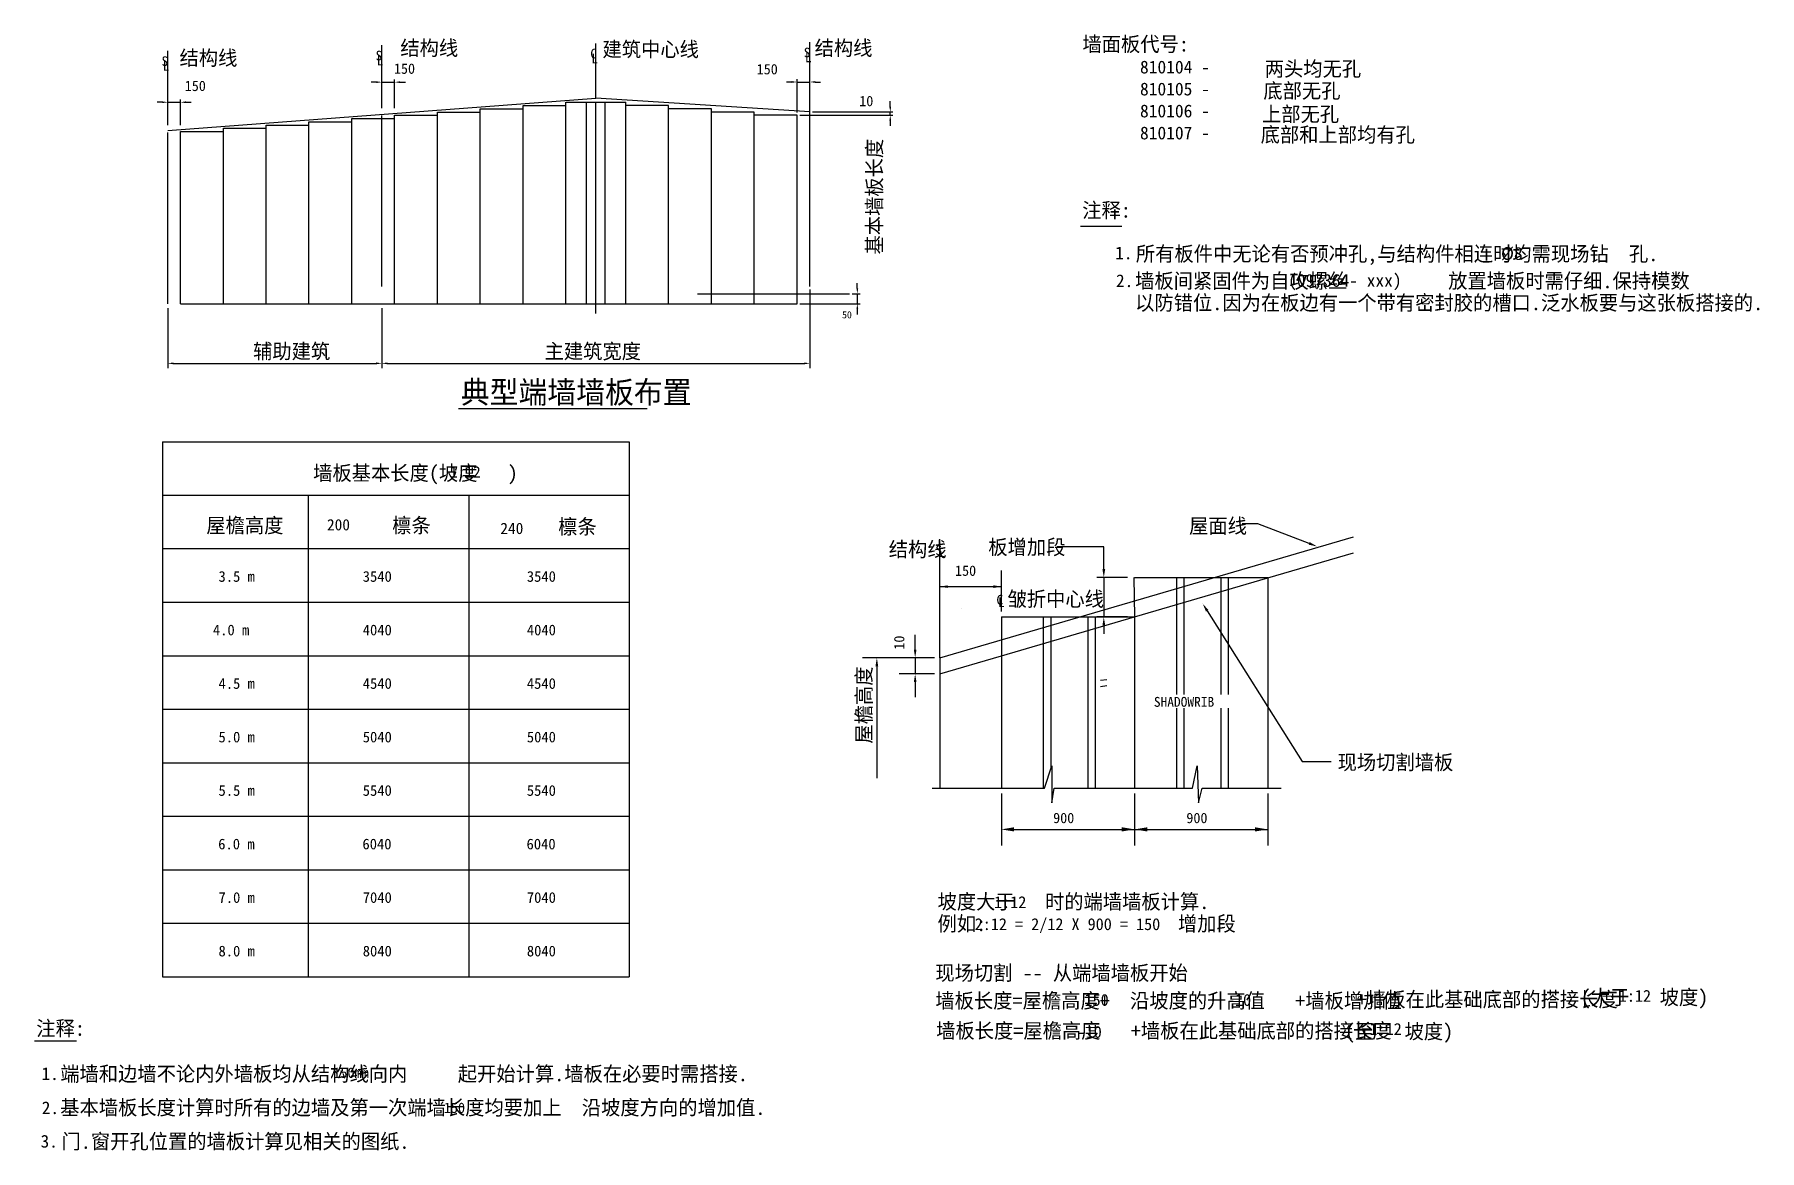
# Model space of a CAD drawing. Header units: metres. Extents: x 58 to 412, y 40 to 269.
import ezdxf

# ---------------------------------------------------------------- set-up
doc = ezdxf.new("R2010")
doc.units = ezdxf.units.M
for name, color, linetype in [('BORDER', 7, 'Continuous'), ('DIMS', 5, 'Continuous'), ('ENGLISH', 2, 'Continuous'), ('GERMAN', 3, 'Continuous'), ('NOTE', 5, 'Continuous'), ('SL', 2, 'Continuous')]:
    doc.layers.add(name, color=color, linetype=linetype)

msp = doc.modelspace()

# ---------------------------------------------------------------- linework, layer by layer
for p, q in [((85.65, 255.55), (85.65, 265.54)), ((129.52, 259.66), (129.52, 266.67)), ((173.39, 255.82), (173.39, 267.04)), ((217.26, 263.47), (217.26, 267.31)), ((217.26, 217.21), (217.26, 263.47)), ((128.42, 259.12), (127.33, 259.12)), ((129.52, 253.8), (129.52, 259.66)), ((129.52, 259.12), (132.15, 259.12)), ((132.15, 253.8), (132.15, 259.66)), ((133.25, 259.12), (134.35, 259.12)), ((213.53, 259.15), (212.44, 259.15)), ((214.63, 252.88), (214.63, 259.7)), ((214.63, 259.15), (217.26, 259.15)), ((217.26, 259.7), (217.26, 259.7)), ((218.36, 259.15), (219.46, 259.15)), ((84.55, 255), (83.46, 255)), ((85.65, 249.18), (173.39, 255.85)), ((85.65, 250.29), (85.65, 255.55)), ((85.65, 255), (88.28, 255)), ((88.28, 250.29), (88.28, 255.55)), ((89.38, 255), (90.48, 255)), ((167.25, 255), (179.53, 255)), ((167.25, 213.7), (167.25, 255)), ((171.49, 213.7), (171.49, 255)), ((217.26, 253.01), (173.39, 255.85)), ((173.39, 211.71), (173.39, 254.94)), ((175.29, 213.7), (175.29, 255)), ((179.53, 213.7), (179.53, 255)), ((233.73, 254.11), (233.73, 255.21)), ((114.6, 251), (123.38, 251)), ((114.6, 213.7), (114.6, 251)), ((123.38, 251.67), (132.15, 251.67)), ((123.38, 213.7), (123.38, 251.67)), ((129.52, 217.21), (129.52, 252.31)), ((132.15, 252.33), (140.93, 252.33)), ((132.15, 213.7), (132.15, 252.33)), ((140.93, 253), (149.7, 253)), ((140.93, 213.7), (140.93, 253)), ((149.7, 253.67), (158.48, 253.67)), ((149.7, 213.7), (149.7, 253.67)), ((158.48, 254.34), (167.25, 254.34)), ((158.48, 213.7), (158.48, 254.34)), ((188.31, 254.34), (179.53, 254.34)), ((188.31, 213.7), (188.31, 254.34)), ((197.08, 253.67), (188.31, 253.67)), ((197.08, 213.7), (197.08, 253.67)), ((205.86, 253), (197.08, 253)), ((205.86, 213.7), (205.86, 253)), ((214.63, 252.33), (205.86, 252.33)), ((214.63, 213.7), (214.63, 252.33)), ((215.18, 252.33), (234.27, 252.33)), ((217.81, 253.01), (234.27, 253.01)), ((233.73, 252.33), (233.73, 253.01)), ((233.73, 251.24), (233.73, 250.14)), ((85.65, 213.7), (85.65, 248.8)), ((88.28, 249), (97.06, 249)), ((88.28, 213.7), (88.28, 249)), ((97.06, 249.67), (105.83, 249.67)), ((97.06, 213.7), (97.06, 249.67)), ((105.83, 250.33), (114.6, 250.33)), ((105.83, 213.7), (105.83, 250.33)), ((272.72, 229.63), (281.16, 229.63)), ((194.24, 215.75), (225.38, 215.75)), ((217.26, 216.61), (217.26, 200.82)), ((217.26, 216.31), (217.26, 200.52)), ((225.93, 215.75), (227.53, 215.75)), ((226.98, 216.84), (226.98, 217.94)), ((226.98, 215.75), (226.98, 213.7)), ((85.65, 212.8), (85.65, 200.52)), ((88.28, 213.7), (214.63, 213.7)), ((129.52, 212.8), (129.52, 200.52)), ((129.52, 212.8), (129.52, 200.52)), ((215.18, 213.7), (227.53, 213.7)), ((226.98, 212.61), (226.98, 211.51)), ((86.8, 201.48), (128.37, 201.48)), ((130.68, 201.48), (216.11, 201.48)), ((84.61, 185.43), (84.61, 75.75)), ((84.61, 185.43), (180.25, 185.43)), ((180.25, 185.43), (180.25, 75.75)), ((84.61, 174.46), (180.25, 174.46)), ((114.44, 174.46), (114.44, 75.75)), ((147.34, 174.46), (147.34, 75.75)), ((84.61, 163.5), (180.25, 163.5)), ((277.49, 159.33), (277.49, 161.06)), ((243.87, 142.23), (243.87, 159)), ((243.87, 155.72), (256.5, 155.72)), ((256.5, 150.61), (256.5, 159)), ((282.35, 157.59), (276.05, 157.59)), ((277.49, 157.59), (277.49, 149.5)), ((84.61, 152.53), (180.25, 152.53)), ((282.35, 149.5), (276.05, 149.5)), ((238.83, 142.59), (238.83, 145.87)), ((277.49, 147.77), (277.49, 146.04)), ((84.61, 141.56), (180.25, 141.56)), ((242.77, 141.14), (235.55, 141.14)), ((238.83, 141.14), (238.83, 137.82)), ((242.77, 137.82), (235.55, 137.82)), ((238.83, 136.36), (238.83, 133.08)), ((84.61, 130.59), (180.25, 130.59)), ((84.61, 119.62), (180.25, 119.62)), ((256.5, 113.32), (256.5, 102.68)), ((283.8, 113.32), (283.8, 102.68)), ((283.8, 113.32), (283.8, 102.68)), ((311.09, 113.32), (311.09, 102.68)), ((84.61, 108.66), (180.25, 108.66)), ((258.23, 105.96), (283.8, 105.96)), ((283.8, 105.96), (311.09, 105.96)), ((84.61, 97.69), (180.25, 97.69)), ((84.61, 86.72), (180.25, 86.72)), ((84.61, 75.75), (180.25, 75.75))]:
    msp.add_line(p, q)
for points in [[(128.42, 259.3), (128.42, 258.93), (129.52, 259.12)], [(133.25, 259.3), (133.25, 258.93), (132.15, 259.12)], [(213.53, 259.34), (213.53, 258.97), (214.63, 259.15)], [(218.36, 259.34), (218.36, 258.97), (217.26, 259.15)], [(84.55, 255.18), (84.55, 254.82), (85.65, 255)], [(89.38, 255.18), (89.38, 254.82), (88.28, 255)], [(233.54, 254.11), (233.91, 254.11), (233.73, 253.01)], [(233.54, 251.24), (233.91, 251.24), (233.73, 252.33)], [(226.8, 216.84), (227.16, 216.84), (226.98, 215.75)], [(226.8, 212.61), (227.16, 212.61), (226.98, 213.7)], [(86.8, 201.67), (86.8, 201.29), (85.65, 201.48)], [(128.37, 201.67), (128.37, 201.29), (129.52, 201.48)], [(130.68, 201.67), (130.68, 201.29), (129.52, 201.48)], [(216.11, 201.67), (216.11, 201.29), (217.26, 201.48)], [(277.21, 159.33), (277.78, 159.33), (277.49, 157.59)], [(245.51, 155.99), (245.51, 155.44), (243.87, 155.72)], [(254.86, 155.99), (254.86, 155.44), (256.5, 155.72)], [(277.21, 147.77), (277.78, 147.77), (277.49, 149.5)], [(238.56, 142.77), (239.1, 142.77), (238.83, 141.14)], [(238.56, 136.18), (239.1, 136.18), (238.83, 137.82)], [(259.12, 106.4), (259.12, 105.53), (256.5, 105.96)], [(281.17, 106.4), (281.17, 105.53), (283.8, 105.96)], [(286.42, 106.4), (286.42, 105.53), (283.8, 105.96)], [(308.47, 106.4), (308.47, 105.53), (311.09, 105.96)]]:
    msp.add_solid(points)
at = {"layer": 'BORDER'}
for p, q in [((309.04, 168.61), (305.87, 168.61)), ((319.57, 164.58), (309.04, 168.61)), ((243.87, 141.14), (328.68, 165.95)), ((277.49, 163.85), (267.96, 163.85)), ((277.49, 161.06), (277.49, 163.85)), ((311.09, 157.49), (328.68, 162.63)), ((283.63, 157.6), (283.8, 149.5)), ((283.8, 157.59), (311.09, 157.59)), ((283.8, 149.5), (311.09, 157.49)), ((292.39, 157.59), (292.39, 133.64)), ((293.9, 157.59), (293.9, 133.64)), ((301.49, 157.59), (301.49, 133.64)), ((303, 157.59), (303, 133.64)), ((311.09, 157.59), (311.09, 114.41)), ((248.35, 151.33), (248.35, 151.33)), ((248.35, 151.33), (248.35, 151.33)), ((256.5, 149.51), (283.8, 149.51)), ((256.5, 149.51), (256.5, 141.52)), ((256.5, 141.52), (283.8, 149.5)), ((265.09, 149.51), (265.09, 114.41)), ((266.61, 149.51), (266.61, 118.29)), ((274.19, 149.51), (274.19, 114.41)), ((275.71, 149.51), (275.71, 114.41)), ((283.8, 149.5), (283.8, 114.41)), ((243.87, 137.82), (256.5, 141.52)), ((256.5, 141.52), (256.5, 114.41)), ((237.16, 141.14), (228.07, 141.14)), ((230.98, 139.4), (230.98, 116.45)), ((243.87, 141.14), (243.87, 114.41)), ((292.39, 130.8), (292.39, 114.41)), ((293.9, 130.8), (293.9, 114.41)), ((301.49, 130.8), (301.49, 114.41)), ((303, 130.8), (303, 114.41)), ((265.32, 114.41), (266.83, 118.96)), ((266.83, 118.96), (266.83, 111.38)), ((295.64, 114.41), (296.65, 118.96)), ((296.65, 118.96), (296.91, 111.38)), ((242.32, 114.41), (265.32, 114.41)), ((266.83, 111.38), (267.34, 114.41)), ((267.34, 114.41), (295.64, 114.41)), ((296.91, 111.38), (297.67, 114.41)), ((297.67, 114.41), (313.84, 114.41))]:
    msp.add_line(p, q, dxfattribs=at)
for points in [[(319.67, 164.85), (319.47, 164.31), (321.19, 163.96)], [(298.43, 150.61), (298.92, 150.92), (297.76, 152.23)], [(230.69, 139.4), (231.26, 139.4), (230.98, 141.14)]]:
    msp.add_solid(points, dxfattribs=at)
at = {"layer": 'ENGLISH'}
for p, q in [((145.27, 192.23), (183.92, 192.23)), ((58.35, 62.59), (66.95, 62.59))]:
    msp.add_line(p, q, dxfattribs=at)
at = {"layer": 'GERMAN'}
for p, q in [((276.84, 136.52), (278.1, 136.71)), ((276.84, 135.23), (278.1, 135.42))]:
    msp.add_line(p, q, dxfattribs=at)
at = {"layer": 'NOTE'}
for p, q in [((298.68, 150.76), (318.12, 119.88)), ((318.12, 119.88), (324.12, 119.88))]:
    msp.add_line(p, q, dxfattribs=at)
at = {"layer": 'SL'}
msp.add_line((243.87, 141.14), (243.87, 165.42), dxfattribs=at)

# ---------------------------------------------------------------- texts
for s, height, p in [('150', 2.12, (132.01, 260.83)), ('150', 2.12, (206.35, 260.72)), ('150', 2.12, (89.14, 257.3)), ('10', 2.12, (227.37, 254.19)), ('50', 1.46, (223.86, 210.71)), ('150', 2.12, (247, 157.93)), ('3.5 m', 2.19, (96.06, 156.71)), ('3540', 2.19, (125.62, 156.71)), ('3540', 2.19, (159.25, 156.71)), ('4.0 m ', 2.19, (94.91, 145.74)), ('4040', 2.19, (125.62, 145.74)), ('4040', 2.19, (159.25, 145.74)), ('4.5 m', 2.19, (96.06, 134.77)), ('4540', 2.19, (125.62, 134.77)), ('4540', 2.19, (159.25, 134.77)), ('5.0 m', 2.19, (96.06, 123.8)), ('5040', 2.19, (125.62, 123.8)), ('5040', 2.19, (159.25, 123.8)), ('5.5 m', 2.19, (96.06, 112.84)), ('5540', 2.19, (125.62, 112.84)), ('5540', 2.19, (159.25, 112.84)), ('900', 2.12, (267.11, 107.24)), ('900', 2.12, (294.41, 107.24)), ('6.0 m', 2.19, (96, 101.87)), ('6040', 2.19, (125.56, 101.87)), ('6040', 2.19, (159.19, 101.87)), ('7.0 m', 2.19, (96.06, 90.9)), ('7040', 2.19, (125.62, 90.9)), ('7040', 2.19, (159.25, 90.9)), ('8.0 m', 2.19, (96.06, 79.93)), ('8040', 2.19, (125.62, 79.93)), ('8040', 2.19, (159.25, 79.93))]:
    msp.add_text(s, height=height).set_placement(p)
msp.add_text('10', height=2.12, rotation=90).set_placement((236.61, 142.8))
at = {"layer": 'BORDER'}
for s, p in [('S', (242.99, 162.18)), ('L', (243.56, 161.77)), ('C', (255.48, 152)), ('L', (255.81, 151.53))]:
    msp.add_text(s, height=2.02, dxfattribs=at).set_placement(p)
at = {"layer": 'DIMS'}
for s, p in [('S', (128.26, 263.58)), ('C', (172.26, 263.99)), ('S', (216.01, 264.21)), ('L', (216.25, 263.21)), ('S', (84.39, 262.44)), ('L', (84.63, 261.44)), ('L', (128.5, 262.58)), ('L', (172.5, 262.99))]:
    msp.add_text(s, height=1.97, dxfattribs=at).set_placement(p)
at = {"layer": 'ENGLISH'}
for s, height, p in [('墙面板代号:', 3.04, (273.11, 265.4)), ('结构线', 3.04, (88.07, 262.57)), ('结构线', 3.04, (133.32, 264.6)), ('建筑中心线', 3.04, (174.75, 264.34)), ('结构线', 3.04, (218.22, 264.6)), ('810104 -  ', 2.63, (284.91, 260.9)), ('两头均无孔', 3.04, (310.47, 260.34)), ('810105 -  ', 2.63, (284.91, 256.4)), ('底部无孔', 3.04, (310.19, 255.84)), ('上部无孔', 3.04, (309.91, 251.05)), ('810106 -  ', 2.63, (284.91, 251.9)), ('810107 -  ', 2.63, (284.91, 247.39)), ('底部和上部均有孔', 3.04, (309.63, 246.83)), ('注释:', 3.04, (273.07, 231.35)), ('1.', 2.6, (279.82, 222.82)), ('所有板件中无论有否预冲孔,与结构件相连时均需现场钻  孔.', 3.04, (284.06, 222.42)), ('%%C8', 2.63, (358.89, 222.69)), ('2.', 2.6, (279.99, 217.12)), ('墙板间紧固件为自攻螺丝          放置墙板时需仔细.保持模数', 3.04, (283.91, 216.88)), ('  (097364- xxx)', 2.63, (311.69, 217.17)), ('以防错位.因为在板边有一个带有密封胶的槽口.泛水板要与这张板搭接的.', 3.04, (283.91, 212.38)), ('辅助建筑', 3.04, (103.14, 202.44)), ('主建筑宽度', 3.04, (162.88, 202.44)), ('典型端墙墙板布置', 4.55, (145.7, 193.29)), ('墙板基本长度(坡度   )', 3.04, (115.45, 177.49)), ('1:12', 2.31, (143.5, 178.08)), ('屋檐高度', 3.04, (93.56, 166.75)), ('檩条', 3.04, (131.66, 166.75)), ('檩条', 3.04, (165.68, 166.5)), ('200 ', 2.31, (118.29, 167.25)), ('240 ', 2.31, (153.82, 166.5)), ('结构线', 3.04, (233.41, 161.85)), ('注释:', 3.04, (58.71, 63.66)), ('1.', 2.6, (59.78, 54.59)), ('端墙和边墙不论内外墙板均从结构线向内     起开始计算.墙板在必要时需搭接.', 3.04, (63.62, 54.34)), ('150mm', 2.13, (119.59, 55.02)), ('2.', 2.6, (59.84, 47.6)), ('基本墙板长度计算时所有的边墙及第一次端墙长度均要加上  沿坡度方向的增加值.', 3.04, (63.62, 47.43)), ('150 ', 2.13, (142.24, 47.84)), ('3.  ', 2.6, (59.59, 40.74)), ('门.窗开孔位置的墙板计算见相关的图纸.', 3.04, (63.88, 40.49))]:
    msp.add_text(s, height=height, dxfattribs=at).set_placement(p)
msp.add_text('基本墙板长度', height=3.04, rotation=90, dxfattribs=at).set_placement((231.99, 223.79))
at = {"layer": 'NOTE'}
for s, height, p in [('屋面线', 3.04, (294.97, 166.65)), ('板增加段', 3.04, (253.82, 162.3)), ('皱折中心线', 3.04, (257.76, 151.67)), ('SHADOWRIB', 2.02, (287.75, 131.09)), ('现场切割墙板', 3.04, (325.4, 118.2)), ('坡度大于   时的端墙墙板计算.', 3.04, (243.42, 89.63)), (' 1:12  ', 2.43, (253.35, 89.83)), ('例如:                   增加段', 3.04, (243.42, 85.12)), (' 2:12 = 2/12 X 900 = 150  ', 2.43, (249.38, 85.32)), ('现场切割 -- 从端墙墙板开始', 3.04, (242.97, 75.03)), ('墙板长度=屋檐高度+  沿坡度的升高值   +墙板增加值 ', 3.04, (242.97, 69.33)), ('150', 2.43, (273.54, 69.79)), ('-10', 2.43, (302.73, 69.79)), ('  +墙板在此基础底部的搭接长度', 3.04, (325.23, 69.6)), ('(大于   坡度)     ', 3.04, (375.23, 70.03)), (' 1:12  ', 2.43, (381.38, 70.63)), ('墙板长度=屋檐高度   +墙板在此基础底部的搭接长度', 3.04, (243.13, 63.17)), ('-10', 2.43, (272.12, 63.24)), ('(至   坡度)     ', 3.04, (326.91, 63.03)), (' 1:12  ', 2.43, (330.29, 63.83))]:
    msp.add_text(s, height=height, dxfattribs=at).set_placement(p)
msp.add_text('屋檐高度', height=3.04, rotation=90, dxfattribs=at).set_placement((229.84, 123.54))

doc.saveas('drawing.dxf')
